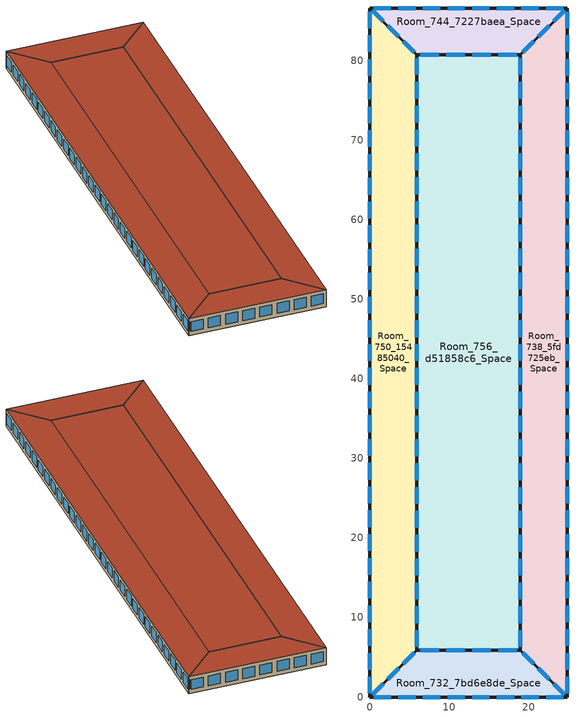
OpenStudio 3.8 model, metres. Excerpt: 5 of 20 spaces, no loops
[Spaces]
Room_732_7bd6e8de_Space
 floor adiabatic: 18.93,5.86 24.78,0 0,0 5.86,5.86 z17.5
 wall outside: 18.93,5.86 5.86,5.86 0,0 24.78,0 18.93,5.86 z17.5:21
 window: 18.44,5.86 16.15,5.86 / 15.17,5.86 12.88,5.86 / 11.9,5.86 9.61,5.86 / 8.63,5.86 6.35,5.86 / 5.56,5.56 4.2,4.2 / 3.61,3.61 2.25,2.25 / 1.66,1.66 0.29,0.29 / 24.49,0.29 23.13,1.66 / 22.54,2.25 21.17,3.61 / 20.59,4.2 19.22,5.56 / 0.46,0 2.63,0 / 3.56,0 5.73,0 / 6.66,0 8.83,0 / 9.76,0 11.93,0 / 12.86,0 15.03,0 / 15.96,0 18.12,0 / 19.05,0 21.22,0 / 22.15,0 24.32,0 z18.3:20.3
 roof outside: 24.78,0 18.93,5.86 5.86,5.86 0,0 z21
Room_738_5fd725eb_Space
 floor adiabatic: 24.78,86.65 24.78,0 18.93,5.86 18.93,80.8 z17.5
 wall outside: 18.93,5.86 24.78,0 24.78,86.65 18.93,80.8 18.93,5.86 z17.5:21
 window: 19.22,5.56 20.59,4.2 / 21.17,3.61 22.54,2.25 / 23.13,1.66 24.49,0.29 / 18.93,80.35 18.93,78.25 / 18.93,77.35 18.93,75.25 / 18.93,74.35 18.93,72.25 / 18.93,71.35 18.93,69.26 / 18.93,68.36 18.93,66.26 / 18.93,65.36 18.93,63.26 / 18.93,62.36 18.93,60.26 / 18.93,59.36 18.93,57.27 / 18.93,56.37 18.93,54.27 / 18.93,53.37 18.93,51.27 / 18.93,50.37 18.93,48.27 / 18.93,47.37 18.93,45.27 / 18.93,44.38 18.93,42.28 / 18.93,41.38 18.93,39.28 / 18.93,38.38 18.93,36.28 / 18.93,35.38 18.93,33.28 / 18.93,32.39 18.93,30.29 / 18.93,29.39 18.93,27.29 / 18.93,26.39 18.93,24.29 / 18.93,23.39 18.93,21.29 / 18.93,20.4 18.93,18.3 / 18.93,17.4 18.93,15.3 / 18.93,14.4 18.93,12.3 / 18.93,11.4 18.93,9.3 / 18.93,8.41 18.93,6.31 / 24.49,86.36 23.13,84.99 / 22.54,84.41 21.17,83.04 / 20.59,82.46 19.22,81.09 / 24.78,0.45 24.78,2.54 / 24.78,3.44 24.78,5.53 / 24.78,6.42 24.78,8.52 / 24.78,9.41 24.78,11.5 / 24.78,12.4 24.78,14.49 / 24.78,15.39 24.78,17.48 / 24.78,18.38 24.78,20.47 / 24.78,21.36 24.78,23.46 / 24.78,24.35 24.78,26.44 / 24.78,27.34 24.78,29.43 / 24.78,30.33 24.78,32.42 / 24.78,33.32 24.78,35.41 / 24.78,36.3 24.78,38.4 / 24.78,39.29 24.78,41.38 / 24.78,42.28 24.78,44.37 / 24.78,45.27 24.78,47.36 / 24.78,48.26 24.78,50.35 / 24.78,51.24 24.78,53.34 / 24.78,54.23 24.78,56.32 / 24.78,57.22 24.78,59.31 / 24.78,60.21 24.78,62.3 / 24.78,63.2 24.78,65.29 / 24.78,66.18 24.78,68.28 / 24.78,69.17 24.78,71.26 / 24.78,72.16 24.78,74.25 / 24.78,75.15 24.78,77.24 / 24.78,78.14 24.78,80.23 / 24.78,81.13 24.78,83.22 / 24.78,84.11 24.78,86.2 z18.3:20.3
 roof outside: 24.78,0 24.78,86.65 18.93,80.8 18.93,5.86 z21
Room_744_7227baea_Space
 floor adiabatic: 0,86.65 24.78,86.65 18.93,80.8 5.86,80.8 z17.5
 wall outside: 18.93,80.8 24.78,86.65 0,86.65 5.86,80.8 18.93,80.8 z17.5:21
 window: 19.22,81.09 20.59,82.46 / 21.17,83.04 22.54,84.41 / 23.13,84.99 24.49,86.36 / 6.35,80.8 8.63,80.8 / 9.61,80.8 11.9,80.8 / 12.88,80.8 15.17,80.8 / 16.15,80.8 18.44,80.8 / 0.29,86.36 1.66,84.99 / 2.25,84.41 3.61,83.04 / 4.2,82.46 5.56,81.09 / 24.32,86.65 22.15,86.65 / 21.22,86.65 19.05,86.65 / 18.12,86.65 15.96,86.65 / 15.03,86.65 12.86,86.65 / 11.93,86.65 9.76,86.65 / 8.83,86.65 6.66,86.65 / 5.73,86.65 3.56,86.65 / 2.63,86.65 0.46,86.65 z18.3:20.3
 roof outside: 18.93,80.8 24.78,86.65 0,86.65 5.86,80.8 z21
Room_750_15485040_Space
 floor adiabatic: 0,86.65 5.86,80.8 5.86,5.86 0,0 z17.5
 wall outside: 5.86,80.8 0,86.65 0,0 5.86,5.86 5.86,80.8 z17.5:21
 window: 5.56,81.09 4.2,82.46 / 3.61,83.04 2.25,84.41 / 1.66,84.99 0.29,86.36 / 0.29,0.29 1.66,1.66 / 2.25,2.25 3.61,3.61 / 4.2,4.2 5.56,5.56 / 5.86,6.31 5.86,8.41 / 5.86,9.3 5.86,11.4 / 5.86,12.3 5.86,14.4 / 5.86,15.3 5.86,17.4 / 5.86,18.3 5.86,20.4 / 5.86,21.29 5.86,23.39 / 5.86,24.29 5.86,26.39 / 5.86,27.29 5.86,29.39 / 5.86,30.29 5.86,32.39 / 5.86,33.28 5.86,35.38 / 5.86,36.28 5.86,38.38 / 5.86,39.28 5.86,41.38 / 5.86,42.28 5.86,44.38 / 5.86,45.27 5.86,47.37 / 5.86,48.27 5.86,50.37 / 5.86,51.27 5.86,53.37 / 5.86,54.27 5.86,56.37 / 5.86,57.27 5.86,59.36 / 5.86,60.26 5.86,62.36 / 5.86,63.26 5.86,65.36 / 5.86,66.26 5.86,68.36 / 5.86,69.26 5.86,71.35 / 5.86,72.25 5.86,74.35 / 5.86,75.25 5.86,77.35 / 5.86,78.25 5.86,80.35 / 0,86.2 0,84.11 / 0,83.22 0,81.13 / 0,80.23 0,78.14 / 0,77.24 0,75.15 / 0,74.25 0,72.16 / 0,71.26 0,69.17 / 0,68.28 0,66.18 / 0,65.29 0,63.2 / 0,62.3 0,60.21 / 0,59.31 0,57.22 / 0,56.32 0,54.23 / 0,53.34 0,51.24 / 0,50.35 0,48.26 / 0,47.36 0,45.27 / 0,44.37 0,42.28 / 0,41.38 0,39.29 / 0,38.4 0,36.3 / 0,35.41 0,33.32 / 0,32.42 0,30.33 / 0,29.43 0,27.34 / 0,26.44 0,24.35 / 0,23.46 0,21.36 / 0,20.47 0,18.38 / 0,17.48 0,15.39 / 0,14.49 0,12.4 / 0,11.5 0,9.41 / 0,8.52 0,6.42 / 0,5.53 0,3.44 / 0,2.54 0,0.45 z18.3:20.3
 roof outside: 0,0 5.86,5.86 5.86,80.8 0,86.65 z21
Room_756_d51858c6_Space
 floor adiabatic: 5.86,80.8 18.93,80.8 18.93,5.86 5.86,5.86 z17.5
 wall outside: 5.86,80.8 5.86,5.86 18.93,5.86 18.93,80.8 5.86,80.8 z17.5:21
 window: 5.86,80.35 5.86,78.25 / 5.86,77.35 5.86,75.25 / 5.86,74.35 5.86,72.25 / 5.86,71.35 5.86,69.26 / 5.86,68.36 5.86,66.26 / 5.86,65.36 5.86,63.26 / 5.86,62.36 5.86,60.26 / 5.86,59.36 5.86,57.27 / 5.86,56.37 5.86,54.27 / 5.86,53.37 5.86,51.27 / 5.86,50.37 5.86,48.27 / 5.86,47.37 5.86,45.27 / 5.86,44.38 5.86,42.28 / 5.86,41.38 5.86,39.28 / 5.86,38.38 5.86,36.28 / 5.86,35.38 5.86,33.28 / 5.86,32.39 5.86,30.29 / 5.86,29.39 5.86,27.29 / 5.86,26.39 5.86,24.29 / 5.86,23.39 5.86,21.29 / 5.86,20.4 5.86,18.3 / 5.86,17.4 5.86,15.3 / 5.86,14.4 5.86,12.3 / 5.86,11.4 5.86,9.3 / 5.86,8.41 5.86,6.31 / 18.44,80.8 16.15,80.8 / 15.17,80.8 12.88,80.8 / 11.9,80.8 9.61,80.8 / 8.63,80.8 6.35,80.8 / 18.93,6.31 18.93,8.41 / 18.93,9.3 18.93,11.4 / 18.93,12.3 18.93,14.4 / 18.93,15.3 18.93,17.4 / 18.93,18.3 18.93,20.4 / 18.93,21.29 18.93,23.39 / 18.93,24.29 18.93,26.39 / 18.93,27.29 18.93,29.39 / 18.93,30.29 18.93,32.39 / 18.93,33.28 18.93,35.38 / 18.93,36.28 18.93,38.38 / 18.93,39.28 18.93,41.38 / 18.93,42.28 18.93,44.38 / 18.93,45.27 18.93,47.37 / 18.93,48.27 18.93,50.37 / 18.93,51.27 18.93,53.37 / 18.93,54.27 18.93,56.37 / 18.93,57.27 18.93,59.36 / 18.93,60.26 18.93,62.36 / 18.93,63.26 18.93,65.36 / 18.93,66.26 18.93,68.36 / 18.93,69.26 18.93,71.35 / 18.93,72.25 18.93,74.35 / 18.93,75.25 18.93,77.35 / 18.93,78.25 18.93,80.35 / 6.35,5.86 8.63,5.86 / 9.61,5.86 11.9,5.86 / 12.88,5.86 15.17,5.86 / 16.15,5.86 18.44,5.86 z18.3:20.3
 roof outside: 18.93,5.86 18.93,80.8 5.86,80.8 5.86,5.86 z21
[Building]
70_rue Sainte-Catherine Est (MTE+MTL)_157591_Y_2015_med: North Axis {deg}=0; Default Construction Set=Office_ 2010 2015_6A 2; Standards Building Type=MediumOffice
[Site]
Montreal Int'l: Latitude {deg}=45.47; Longitude {deg}=-73.75; Time Zone {hr}=-5; Elevation {m}=36; Terrain=City
[SizingPeriod:DesignDay] Day of Month=21; Solar Model Indicator=ASHRAEClearSky
Name | Maximum Dry-Bulb Temperature {C} | Daily Dry-Bulb Temperature Range {deltaC} | Barometric Pressure {Pa} | Wind Speed {m/s} | Wind Direction {deg} | Sky Clearness | Month | Day Type | Humidity Condition Type | Wetbulb or DewPoint at Maximum Dry-Bulb {C} | Rain Indicator | Snow Indicator | Daylight Saving Time Indicator | Dry-Bulb Temperature Range Modifier Type
Montreal Int'l Heating Design Day 99.6% Condns DB | -22.8 | 0 | 101099 | 3.6 | 294 | 0 | 1 | WinterDesignDay | Wetbulb | -22.8
Montreal Int'l Cooling Design Day 0.4% Condns DB=>MWB | 29.4 | 9.7 | 101099 | 4.8 | 228 | 1 | 7 | SummerDesignDay | Wetbulb | 22.7
Montreal Int'l Ann Htg 99.6% Condns DB | -23.7 | 0 | 100893 | 3.9 | 260 | 0 | 1 | WinterDesignDay | Wetbulb | -23.7 | No | No | No | DefaultMultipliers
Montreal Int'l Ann Hum_n 99.6% Condns DP=>MCDB | -23 | 0 | 100893 | 3.9 | 260 | 0 | 1 | WinterDesignDay | Dewpoint | -30.5 | No | No | No | DefaultMultipliers
[Site:WaterMainsTemperature]
Calculation Method=CorrelationFromWeatherFile
[ClimateZones]
Climate Zone Institution Name 1=ASHRAE; Climate Zone Document Name 1=ANSI/ASHRAE Standard 169; Climate Zone Document Year 1=2006; Climate Zone Value 1=7; Climate Zone Institution Name 2=CEC; Climate Zone Document Name 2=California Climate Zone Descriptions; Climate Zone Document Year 2=1995
[Material:NoMass] Thermal Absorptance=0.9
Name | Roughness | Thermal Resistance {m2-K/W} | Solar Absorptance | Visible Absorptance
AQNC2024NMair less15 mm | MediumRough | 0.16 | 0.7 | 0.7
CP02 CARPET PAD | Smooth | 0.1 | 0.8 | 0.8
[Material]
Name | Roughness | Thickness {m} | Conductivity {W/m-K} | Density {kg/m3} | Specific Heat {J/kg-K} | Thermal Absorptance | Solar Absorptance | Visible Absorptance
G05 25mm wood | MediumSmooth | 0.0254 | 0.15 | 608 | 1630 | 0.9 | 0.5 | 0.5
AQNC2024standard concrete | MediumRough | 0.2 | 2.5 | 2400 | 840 | 0.7 | 0.7 | 0.7
AQNC2024expanded polystyrene type I 15 cm 1 | MediumRough | 0.15 | 0.0385 | 15 | 1500 | 0.7 | 0.7 | 0.7
AQNC2024Stucco 25 mm | MediumRough | 0.025 | 0.159 | 800 | 1090 | 0.7 | 0.7 | 0.7
AQNC2024gypsum board | MediumRough | 0.1 | 0.159 | 800 | 1090 | 0.7 | 0.7 | 0.7
AQNC2024built-up roofing 1 | MediumRough | 0.1 | 0.162 | 1121 | 1470 | 0.7 | 0.7 | 0.7
F16 Acoustic tile | MediumSmooth | 0.0191 | 0.06 | 368 | 590 | 0.9 | 0.3 | 0.3
M11 100mm lightweight concrete | MediumRough | 0.1016 | 0.53 | 1280 | 840 | 0.9 | 0.5 | 0.5
G01a 19mm gypsum board | MediumSmooth | 0.019 | 0.16 | 800 | 1090 | 0.9 | 0.4 | 0.4
MAT-CC05 4 HW CONCRETE | Rough | 0.1016 | 1.311 | 2240 | 836.8 | 0.9 | 0.85 | 0.85
I01 25mm insulation board | MediumRough | 0.0254 | 0.03 | 43 | 1210 | 0.9 | 0.6 | 0.6
F08 Metal surface 3; F08 Metal surface 4 | Smooth | 0.0008 | 45.28 | 7824 | 500 | 0.9 | 0.7 | 0.7
[WindowMaterial:SimpleGlazingSystem]
Double glazing: U-Factor {W/m2-K}=2.5; Solar Heat Gain Coefficient=0.7
[WindowMaterial:Glazing]
Clear 3mm: Optical Data Type=SpectralAverage; Thickness {m}=0.003; Solar Transmittance at Normal Incidence=0.837; Front Side Solar Reflectance at Normal Incidence=0.075; Back Side Solar Reflectance at Normal Incidence=0; Visible Transmittance at Normal Incidence=0.898; Front Side Visible Reflectance at Normal Incidence=0.081; Back Side Visible Reflectance at Normal Incidence=0; Infrared Transmittance at Normal Incidence=0; Front Side Infrared Hemispherical Emissivity=0.84; Back Side Infrared Hemispherical Emissivity=0.84; Conductivity {W/m-K}=0.9; Dirt Correction Factor for Solar and Visible Transmittance=1; Solar Diffusing=No
[Construction]
Interior Partition; Interior Door; Interior Partition 7: G05 25mm wood
AQ_Office_2024_Office ground 2010 2015 6A: AQNC2024standard concrete, AQNC2024expanded polystyrene type I 15 cm 1
AQ_Office_2024_Office Wall 2010 2015 6A: AQNC2024Stucco 25 mm, AQNC2024standard concrete, AQNC2024expanded polystyrene type I 15 cm 1, AQNC2024gypsum board
AQ_Office_2024_Office roof 2010 2015 6A: AQNC2024built-up roofing 1, AQNC2024NMair less15 mm, AQNC2024expanded polystyrene type I 15 cm 1
Interior Floor: F16 Acoustic tile, F05 Ceiling air space resistance, M11 100mm lightweight concrete
Interior Wall: G01a 19mm gypsum board, F04 Wall air space resistance, G01a 19mm gypsum board
Interior Ceiling: M11 100mm lightweight concrete, F05 Ceiling air space resistance, F16 Acoustic tile
ExtSlabCarpet 4in ClimateZone 1-8: MAT-CC05 4 HW CONCRETE, CP02 CARPET PAD
Double Glazing 2.5: Double glazing
Interior Window: Clear 3mm
Exterior Door 2: F08 Metal surface 3, I01 25mm insulation board
Exterior Door 3: F08 Metal surface 4, I01 25mm insulation board
[DefaultSurfaceConstructions]
Name | Floor Construction | Wall Construction | Roof Ceiling Construction
Default Surface Constructions 28; Default Surface Constructions 46 | AQ_Office_2024_Office ground 2010 2015 6A | AQ_Office_2024_Office Wall 2010 2015 6A | AQ_Office_2024_Office roof 2010 2015 6A
Default Surface Constructions 44; Default Surface Constructions 47 | Interior Floor | Interior Wall | Interior Ceiling
Default Surface Constructions 45; Default Surface Constructions 48 | ExtSlabCarpet 4in ClimateZone 1-8 | ExtSlabCarpet 4in ClimateZone 1-8 | ExtSlabCarpet 4in ClimateZone 1-8
[DefaultSubSurfaceConstructions]
Name | Fixed Window Construction | Operable Window Construction | Door Construction | Tubular Daylight Dome Construction | Tubular Daylight Diffuser Construction
Default Sub Surface Constructions 32; Default Sub Surface Constructions 35 | Interior Window | Interior Window | Interior Door
Default Sub Surface Constructions 33 | Double Glazing 2.5 | Double Glazing 2.5 | Exterior Door 2 | Interior Window | Interior Window
Default Sub Surface Constructions 34 | Double Glazing 2.5 | Double Glazing 2.5 | Exterior Door 3 | Interior Window | Interior Window
[Material:AirGap]
Name | Thermal Resistance {m2-K/W}
F05 Ceiling air space resistance | 0.18
F04 Wall air space resistance | 0.15
[DefaultConstructionSet] Interior Partition Construction=Interior Partition; Adiabatic Surface Construction=Interior Partition 7
Name | Default Exterior Surface Constructions | Default Interior Surface Constructions | Default Ground Contact Surface Constructions | Default Exterior SubSurface Constructions | Default Interior SubSurface Constructions
Office_ 2010 2015_6A | Default Surface Constructions 46 | Default Surface Constructions 47 | Default Surface Constructions 48 | Default Sub Surface Constructions 33 | Default Sub Surface Constructions 35
Office_ 2010 2015_6A 2 | Default Surface Constructions 28 | Default Surface Constructions 44 | Default Surface Constructions 45 | Default Sub Surface Constructions 34 | Default Sub Surface Constructions 32
[SpaceType]
MediumOffice Building: Default Construction Set=Office_ 2010 2015_6A; Design Specification Outdoor Air Object=MediumOffice Building_Ventilation
[People:Definition]
MediumOffice Building_People: Number of People Calculation Method=People/Area; People per Space Floor Area {person/m2}=0.0711847; Fraction Radiant=0.3; Sensible Heat Fraction=Autocalculate
[People]
MediumOffice Building_People: People Definition=MediumOffice Building_People; Space or SpaceType=MediumOffice Building; Number of People Schedule=NECB-A-Occupancy; Activity Level Schedule=MediumOffice Building_People_Act Schedule; Multiplier=1
[Lights:Definition]
MediumOffice Building_Lighting: Design Level Calculation Method=Watts/Area; Watts per Space Floor Area {W/m2}=6.68315; Fraction Radiant=0.7; Fraction Visible=0.2; Return Air Fraction=0
[Lights]
MediumOffice Building_Lighting: Lights Definition=MediumOffice Building_Lighting; Space or SpaceType=MediumOffice Building; Schedule=NECB-A-Lighting; Fraction Replaceable=1
[ElectricEquipment:Definition]
MediumOffice Building_Electric Equipment: Design Level Calculation Method=Watts/Area; Watts per Space Floor Area {W/m2}=7.54366; Fraction Latent=0; Fraction Radiant=0.5; Fraction Lost=0
[ElectricEquipment]
MediumOffice Building_Electric Equipment: Electric Equipment Definition=MediumOffice Building_Electric Equipment; Space or SpaceType=MediumOffice Building; Schedule=NECB-A-Electric-Equipment
[SpaceInfiltration:DesignFlowRate]
MediumOffice Building_Infiltration: Space or SpaceType=MediumOffice Building; Schedule=MediumOffice Building_Infiltration Schedule; Design Flow Rate Calculation Method=Flow/ExteriorArea; Flow per Exterior Surface Area {m3/s-m2}=0.000226568; Constant Term Coefficient=1; Temperature Term Coefficient=0; Velocity Term Coefficient=0
[DesignSpecification:OutdoorAir]
MediumOffice Building_Ventilation: Outdoor Air Flow per Person {m3/s-person}=0.00175762; Outdoor Air Flow per Floor Area {m3/s-m2}=0.000336663; Outdoor Air Flow Rate {m3/s}=0; Outdoor Air Flow Air Changes per Hour {1/hr}=0
[Space] Space Type=MediumOffice Building; Building Story=Floor6
Name | Thermal Zone
Room_732_7bd6e8de_Space | Room_732_7bd6e8de
Room_738_5fd725eb_Space | Room_738_5fd725eb
Room_744_7227baea_Space | Room_744_7227baea
Room_750_15485040_Space | Room_750_15485040
Room_756_d51858c6_Space | Room_756_d51858c6
[ThermalZone] Ceiling Height {m}=3.5; Use Ideal Air Loads=No
Name | Volume {m3} | Thermostat
Room_732_7bd6e8de | 388.018 | MediumOffice Building_Setpoint 5
Room_738_5fd725eb | 1656.34 | MediumOffice Building_Setpoint 11
Room_744_7227baea | 388.018 | MediumOffice Building_Setpoint 17
Room_750_15485040 | 1656.34 | MediumOffice Building_Setpoint 23
Room_756_d51858c6 | 3428.09 | MediumOffice Building_Setpoint 29
[BuildingStory]
Floor3; Floor5; Floor6
[WaterUse:Equipment:Definition] Target Temperature Schedule=60.0C Hot Water; Sensible Fraction Schedule=0.2 Hot Water Sensible Fraction; Latent Fraction Schedule=0.05 Hot Water Latent Fraction
Name | Peak Flow Rate {m3/s}
MediumOffice Building_Service Hot Water..Room_732_7bd6e8de; MediumOffice Building_Service Hot Water..Room_744_7227baea | 1.19325e-06
MediumOffice Building_Service Hot Water..Room_738_5fd725eb; MediumOffice Building_Service Hot Water..Room_750_15485040 | 5.09367e-06
MediumOffice Building_Service Hot Water..Room_756_d51858c6 | 1.05422e-05
[WaterUse:Equipment] Flow Rate Fraction Schedule=MediumOffice Building_Service Hot Water Schedule
Name | Water Use Equipment Definition | Space
MediumOffice Building_Service Hot Water..Room_732_7bd6e8de | MediumOffice Building_Service Hot Water..Room_732_7bd6e8de | Room_732_7bd6e8de_Space
MediumOffice Building_Service Hot Water..Room_738_5fd725eb | MediumOffice Building_Service Hot Water..Room_738_5fd725eb | Room_738_5fd725eb_Space
MediumOffice Building_Service Hot Water..Room_744_7227baea | MediumOffice Building_Service Hot Water..Room_744_7227baea | Room_744_7227baea_Space
MediumOffice Building_Service Hot Water..Room_750_15485040 | MediumOffice Building_Service Hot Water..Room_750_15485040 | Room_750_15485040_Space
MediumOffice Building_Service Hot Water..Room_756_d51858c6 | MediumOffice Building_Service Hot Water..Room_756_d51858c6 | Room_756_d51858c6_Space
[ThermostatSetpoint:DualSetpoint] Heating Setpoint Temperature Schedule=NECB-A-Thermostat Setpoint-Heating; Cooling Setpoint Temperature Schedule=NECB-A-Thermostat Setpoint-Cooling
MediumOffice Building_Setpoint 5; MediumOffice Building_Setpoint 11; MediumOffice Building_Setpoint 17; MediumOffice Building_Setpoint 23; MediumOffice Building_Setpoint 29
[Schedule:Ruleset]
Name | Default Day Schedule | Summer Design Day Schedule | Winter Design Day Schedule | Holiday Schedule
MediumOffice Building_Service Hot Water Schedule | MediumOffice Building_Service Hot Water Schedule_Sunday | MediumOffice Building_Service Hot Water Schedule_SmrDsn 1 | MediumOffice Building_Service Hot Water Schedule_WntrDsn 1 | MediumOffice Building_Service Hot Water Schedule_Hol 1
MediumOffice Building_Infiltration Schedule | MediumOffice Building_Infiltration Schedule_Sunday | MediumOffice Building_Infiltration Schedule_SmrDsn 1 | MediumOffice Building_Infiltration Schedule_WntrDsn 1 | MediumOffice Building_Infiltration Schedule_Hol 1
MediumOffice Building_People_Act Schedule | MediumOffice Building_People_Act Schedule_Sunday | MediumOffice Building_People_Act Schedule_SmrDsn 1 | MediumOffice Building_People_Act Schedule_WntrDsn 1 | MediumOffice Building_People_Act Schedule_Hol 1
60.0C Hot Water | Schedule Day 15
0.2 Hot Water Sensible Fraction | Schedule Day 16
0.05 Hot Water Latent Fraction | Schedule Day 17
NECB-A-Occupancy | NECB-A-Occupancy_Default |  |  | NECB-A-Occupancy_Hol 1
NECB-A-Lighting | NECB-A-Lighting_Default |  |  | NECB-A-Lighting_Hol 1
NECB-A-Electric-Equipment | NECB-A-Electric-Equipment_Default |  |  | NECB-A-Electric-Equipment_Hol 1
NECB-A-Thermostat Setpoint-Cooling | NECB-A-Thermostat Setpoint-Cooling_Default |  |  | NECB-A-Thermostat Setpoint-Cooling_Hol 1
NECB-A-Thermostat Setpoint-Heating | NECB-A-Thermostat Setpoint-Heating_Default |  |  | NECB-A-Thermostat Setpoint-Heating_Hol 1
[Schedule:Day]
MediumOffice Building_Service Hot Water Schedule_Sunday; MediumOffice Building_Service Hot Water Schedule_Hol 1: No, 6, 0, 0, 11, 0, 0.04, 13, 0, 0.06, 14, 0, 0.09, 15, 0, 0.06, 18, 0, 0.04, 24, 0, 0
MediumOffice Building_Service Hot Water Schedule_SmrDsn 1; Schedule Day 5: No, 6, 0, 0, 7, 0, 0.07, 8, 0, 0.19, 9, 0, 0.35, 10, 0, 0.38, 11, 0, 0.39, 12, 0, 0.47, 13, 0, 0.57, 14, 0, 0.54, 15, 0, 0.34, 16, 0, 0.33, 17, 0, 0.44, 18, 0, 0.26, 19, 0, 0.21, 20, 0, 0.15, 21, 0, 0.17, 22, 0, 0.08, 24, 0, 0.05
MediumOffice Building_Service Hot Water Schedule_WntrDsn 1; Schedule Day 6: No, 6, 0, 0, 7, 0, 0.07, 8, 0, 0.11, 9, 0, 0.15, 10, 0, 0.21, 11, 0, 0.19, 12, 0, 0.23, 13, 0, 0.2, 14, 0, 0.19, 15, 0, 0.15, 16, 0, 0.13, 17, 0, 0.14, 19, 0, 0.07, 24, 0, 0
MediumOffice Building_Infiltration Schedule_Sunday; MediumOffice Building_Infiltration Schedule_Hol 1: No, 24, 0, 1
MediumOffice Building_Infiltration Schedule_SmrDsn 1; Schedule Day 11: No, 6, 0, 1, 22, 0, 0.25, 24, 0, 1
MediumOffice Building_Infiltration Schedule_WntrDsn 1; Schedule Day 12: No, 6, 0, 1, 18, 0, 0.25, 24, 0, 1
MediumOffice Building_People_Act Schedule_Sunday; MediumOffice Building_People_Act Schedule_Hol 1; MediumOffice Building_People_Act Schedule_SmrDsn 1; MediumOffice Building_People_Act Schedule_WntrDsn 1: No, 24, 0, 120
Schedule Day 15: No, 24, 0, 60
Schedule Day 16; NECB-A-Electric-Equipment_Hol 1; Schedule Day 30; Schedule Day 31: No, 24, 0, 0.2
Schedule Day 17; NECB-A-Lighting_Hol 1; Schedule Day 39; Schedule Day 40: No, 24, 0, 0.05
NECB-A-Occupancy_Default; Schedule Day 23: No, 7, 0, 0, 8, 0, 0.1, 9, 0, 0.7, 12, 0, 0.9, 14, 0, 0.5, 17, 0, 0.9, 18, 0, 0.7, 19, 0, 0.3, 23, 0, 0.1, 24, 0, 0
NECB-A-Occupancy_Hol 1; Schedule Day 24; Schedule Day 25: No, 24, 0, 0
NECB-A-Lighting_Default; Schedule Day 38: No, 7, 0, 0.05, 8, 0, 0.3, 9, 0, 0.8, 17, 0, 0.9, 18, 0, 0.8, 19, 0, 0.5, 21, 0, 0.3, 23, 0, 0.1, 24, 0, 0.05
NECB-A-Electric-Equipment_Default; Schedule Day 29: No, 7, 0, 0.2, 8, 0, 0.3, 9, 0, 0.8, 18, 0, 0.9, 19, 0, 0.5, 21, 0, 0.3, 24, 0, 0.2
NECB-A-Thermostat Setpoint-Cooling_Default; Schedule Day 26: No, 6, 0, 35, 21, 0, 24, 24, 0, 35
NECB-A-Thermostat Setpoint-Cooling_Hol 1; Schedule Day 27; Schedule Day 28: No, 24, 0, 35
NECB-A-Thermostat Setpoint-Heating_Default; Schedule Day 32: No, 6, 0, 18, 7, 0, 20, 21, 0, 22, 24, 0, 18
NECB-A-Thermostat Setpoint-Heating_Hol 1; Schedule Day 33; Schedule Day 34: No, 24, 0, 18
[Schedule:Rule] Date Specification Type=DateRange; Start Month=1; Start Day=1; End Month=12; End Day=31
Name | Schedule Ruleset | Rule Order | Day Schedule | Apply Sunday | Apply Monday | Apply Tuesday | Apply Wednesday | Apply Thursday | Apply Friday | Apply Saturday
Schedule Rule 5 | MediumOffice Building_Service Hot Water Schedule | 0 | Schedule Day 5 | No | Yes | Yes | Yes | Yes | Yes | No
Schedule Rule 6 | MediumOffice Building_Service Hot Water Schedule | 1 | Schedule Day 6 | No | No | No | No | No | No | Yes
Schedule Rule 11 | MediumOffice Building_Infiltration Schedule | 0 | Schedule Day 11 | No | Yes | Yes | Yes | Yes | Yes | No
Schedule Rule 12 | MediumOffice Building_Infiltration Schedule | 1 | Schedule Day 12 | No | No | No | No | No | No | Yes
Schedule Rule 15 | NECB-A-Occupancy | 0 | Schedule Day 23 | No | Yes | Yes | Yes | Yes | Yes | No
Schedule Rule 16 | NECB-A-Occupancy | 1 | Schedule Day 24 | No | No | No | No | No | No | Yes
Schedule Rule 17 | NECB-A-Occupancy | 2 | Schedule Day 25 | Yes | No | No | No | No | No | No
Schedule Rule 18 | NECB-A-Lighting | 0 | Schedule Day 38 | No | Yes | Yes | Yes | Yes | Yes | No
Schedule Rule 19 | NECB-A-Lighting | 1 | Schedule Day 39 | No | No | No | No | No | No | Yes
Schedule Rule 20 | NECB-A-Lighting | 2 | Schedule Day 40 | Yes | No | No | No | No | No | No
Schedule Rule 21 | NECB-A-Electric-Equipment | 0 | Schedule Day 29 | No | Yes | Yes | Yes | Yes | Yes | No
Schedule Rule 22 | NECB-A-Electric-Equipment | 1 | Schedule Day 30 | No | No | No | No | No | No | Yes
Schedule Rule 23 | NECB-A-Electric-Equipment | 2 | Schedule Day 31 | Yes | No | No | No | No | No | No
Schedule Rule 24 | NECB-A-Thermostat Setpoint-Cooling | 0 | Schedule Day 26 | No | Yes | Yes | Yes | Yes | Yes | No
Schedule Rule 25 | NECB-A-Thermostat Setpoint-Cooling | 1 | Schedule Day 27 | No | No | No | No | No | No | Yes
Schedule Rule 26 | NECB-A-Thermostat Setpoint-Cooling | 2 | Schedule Day 28 | Yes | No | No | No | No | No | No
Schedule Rule 27 | NECB-A-Thermostat Setpoint-Heating | 0 | Schedule Day 32 | No | Yes | Yes | Yes | Yes | Yes | No
Schedule Rule 28 | NECB-A-Thermostat Setpoint-Heating | 1 | Schedule Day 33 | No | No | No | No | No | No | Yes
Schedule Rule 29 | NECB-A-Thermostat Setpoint-Heating | 2 | Schedule Day 34 | Yes | No | No | No | No | No | No
